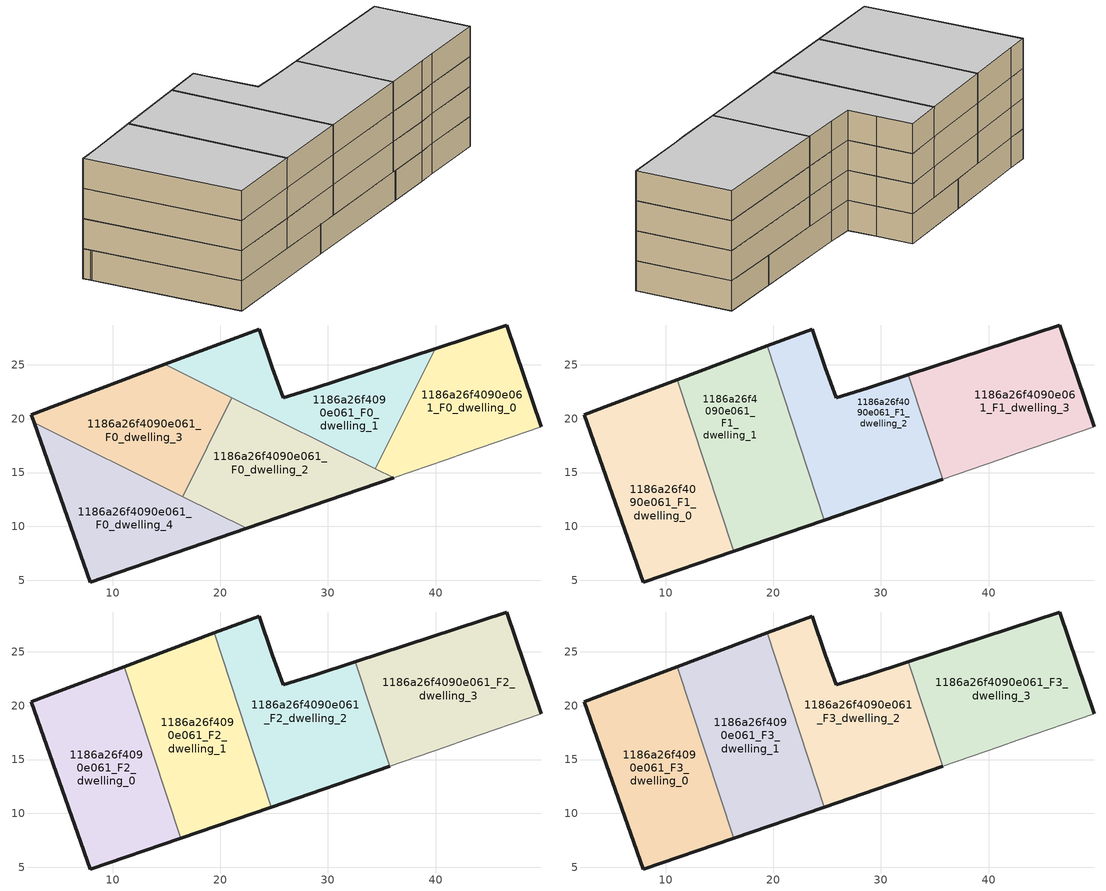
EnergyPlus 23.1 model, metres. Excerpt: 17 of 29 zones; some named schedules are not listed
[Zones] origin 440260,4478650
1186a26f4090e061_F0_dwelling_0
 floor ground (EU_floor_Construction): 49.84,19.25 46.62,28.72 39.95,26.53 34.41,15.35 36.12,14.5 40.99,16.17 42.82,16.83 z0
 wall outside (EU_wall_Construction): 39.95,26.53 46.62,28.72 49.84,19.25 z0:3
 wall adiabatic (EU_wall_Construction): 49.84,19.25 42.82,16.83 40.99,16.17 36.12,14.5 z0:3
 wall to 1186a26f4090e061_F0_dwelling_1 (EU_wall_Construction): 34.41,15.35 39.95,26.53 z0:3
 wall to 1186a26f4090e061_F0_dwelling_2 (EU_wall_Construction): 36.12,14.5 34.41,15.35 z0:3
1186a26f4090e061_F0_dwelling_1
 floor ground (EU_floor_Construction): 34.41,15.35 39.95,26.53 28.7,22.83 25.82,21.96 24.83,24.76 23.6,28.35 14.84,25.05 z0
 wall outside (EU_wall_Construction): 14.84,25.05 23.6,28.35 24.83,24.76 25.82,21.96 28.7,22.83 39.95,26.53 z0:3
 wall to 1186a26f4090e061_F0_dwelling_3 (EU_wall_Construction): 21.07,21.96 14.84,25.05 z0:3
 wall to 1186a26f4090e061_F0_dwelling_2 (EU_wall_Construction): 34.41,15.35 21.07,21.96 z0:3
1186a26f4090e061_F0_dwelling_2
 floor ground (EU_floor_Construction): 36.12,14.5 21.07,21.96 16.51,12.75 22.45,9.81 z0
 wall outside (EU_wall_Construction): 36.12,14.5 22.45,9.81 z0:3
 wall to 1186a26f4090e061_F0_dwelling_3 (EU_wall_Construction): 16.51,12.75 21.07,21.96 z0:3
 wall to 1186a26f4090e061_F0_dwelling_4 (EU_wall_Construction): 22.45,9.81 16.51,12.75 z0:3
1186a26f4090e061_F0_dwelling_3
 floor ground (EU_floor_Construction): 16.51,12.75 21.07,21.96 14.84,25.05 4.73,21.25 2.41,20.38 2.68,19.61 z0
 wall outside (EU_wall_Construction): 2.68,19.61 2.41,20.38 4.73,21.25 14.84,25.05 z0:3
 wall to 1186a26f4090e061_F0_dwelling_4 (EU_wall_Construction): 16.51,12.76 2.68,19.61 z0:3
1186a26f4090e061_F0_dwelling_4
 floor ground (EU_floor_Construction): 22.45,9.81 2.68,19.61 7.92,4.83 z0
 wall outside (EU_wall_Construction): 22.45,9.81 7.92,4.83 2.68,19.61 z0:3
1186a26f4090e061_F1_dwelling_0
 floor to 1186a26f4090e061_F0_dwelling_4 (EU_floor_Construction): 16.29,7.7 14.27,13.86 2.68,19.61 7.92,4.83 z3
 floor to 1186a26f4090e061_F0_dwelling_3 (EU_floor_Construction): 14.27,13.86 11.07,23.63 4.73,21.25 2.41,20.38 2.68,19.61 z3
 wall outside (EU_wall_Construction): 16.29,7.7 7.92,4.83 2.41,20.38 4.73,21.25 11.07,23.63 z3:6
 wall to 1186a26f4090e061_F1_dwelling_1 (EU_wall_Construction): 11.07,23.63 16.29,7.7 z3:6
1186a26f4090e061_F1_dwelling_1
 floor to 1186a26f4090e061_F0_dwelling_3 (EU_floor_Construction): 16.51,12.75 21.02,21.87 20.98,22.01 14.84,25.05 11.07,23.63 14.27,13.86 z3
 floor to 1186a26f4090e061_F0_dwelling_4 (EU_floor_Construction): 22.45,9.81 14.27,13.86 16.29,7.7 z3
 floor to 1186a26f4090e061_F0_dwelling_2 (EU_floor_Construction): 24.72,10.59 21.02,21.87 16.51,12.76 22.45,9.81 z3
 floor to 1186a26f4090e061_F0_dwelling_1 (EU_floor_Construction): 20.98,22.01 19.42,26.77 14.84,25.05 z3
 wall outside (EU_wall_Construction): 24.72,10.59 16.29,7.7 / 11.07,23.63 19.42,26.77 z3:6
 wall to 1186a26f4090e061_F1_dwelling_2 (EU_wall_Construction): 19.42,26.77 24.72,10.59 z3:6
1186a26f4090e061_F1_dwelling_2
 floor to 1186a26f4090e061_F0_dwelling_1 (EU_floor_Construction): 34.41,15.35 35.01,16.56 32.54,24.09 28.7,22.83 25.82,21.96 24.83,24.76 23.6,28.35 19.42,26.77 20.98,22.01 z3
 floor to 1186a26f4090e061_F0_dwelling_2 (EU_floor_Construction): 35.73,14.37 35.6,14.76 21.07,21.96 21.02,21.87 24.72,10.59 z3
 floor to 1186a26f4090e061_F0_dwelling_0 (EU_floor_Construction): 35.6,14.76 35.01,16.56 34.41,15.35 z3
 wall outside (EU_wall_Construction): 35.73,14.37 24.72,10.59 / 19.42,26.77 23.6,28.35 24.83,24.76 25.82,21.96 28.7,22.83 32.54,24.09 z3:6
 wall to 1186a26f4090e061_F1_dwelling_3 (EU_wall_Construction): 32.54,24.09 35.73,14.37 z3:6
1186a26f4090e061_F1_dwelling_3
 floor to 1186a26f4090e061_F0_dwelling_0 (EU_floor_Construction): 49.84,19.25 46.62,28.72 39.95,26.53 35.01,16.56 35.6,14.76 36.12,14.5 40.99,16.17 42.82,16.83 z3
 floor to 1186a26f4090e061_F0_dwelling_1 (EU_floor_Construction): 35.01,16.56 39.95,26.53 32.54,24.09 z3
 floor to 1186a26f4090e061_F0_dwelling_2 (EU_floor_Construction): 36.12,14.5 35.6,14.76 35.73,14.37 z3
 wall outside (EU_wall_Construction): 32.54,24.09 46.62,28.72 49.84,19.25 z3:6
 wall adiabatic (EU_wall_Construction): 49.84,19.25 42.82,16.83 40.99,16.17 35.73,14.37 z3:6
1186a26f4090e061_F2_dwelling_0
 floor to 1186a26f4090e061_F1_dwelling_0 (EU_floor_Construction): 16.29,7.7 11.07,23.63 4.73,21.25 2.41,20.38 7.92,4.83 z6
 wall outside (EU_wall_Construction): 16.29,7.7 7.92,4.83 2.41,20.38 4.73,21.25 11.07,23.63 z6:9
 wall to 1186a26f4090e061_F2_dwelling_1 (EU_wall_Construction): 11.07,23.63 16.29,7.7 z6:9
1186a26f4090e061_F2_dwelling_1
 floor to 1186a26f4090e061_F1_dwelling_1 (EU_floor_Construction): 24.72,10.59 19.42,26.77 11.07,23.63 16.29,7.7 z6
 wall outside (EU_wall_Construction): 24.72,10.59 16.29,7.7 / 11.07,23.63 19.42,26.77 z6:9
 wall to 1186a26f4090e061_F2_dwelling_2 (EU_wall_Construction): 19.42,26.77 24.72,10.59 z6:9
1186a26f4090e061_F2_dwelling_2
 floor to 1186a26f4090e061_F1_dwelling_2 (EU_floor_Construction): 35.73,14.37 32.54,24.09 28.7,22.83 25.82,21.96 24.83,24.76 23.6,28.35 19.42,26.77 24.72,10.59 z6
 wall outside (EU_wall_Construction): 35.73,14.37 24.72,10.59 / 19.42,26.77 23.6,28.35 24.83,24.76 25.82,21.96 28.7,22.83 32.54,24.09 z6:9
 wall to 1186a26f4090e061_F2_dwelling_3 (EU_wall_Construction): 32.54,24.09 35.73,14.37 z6:9
1186a26f4090e061_F2_dwelling_3
 floor to 1186a26f4090e061_F1_dwelling_3 (EU_floor_Construction): 49.84,19.25 46.62,28.72 32.54,24.09 35.73,14.37 40.99,16.17 42.82,16.83 z6
 wall outside (EU_wall_Construction): 32.54,24.09 46.62,28.72 49.84,19.25 z6:9
 wall adiabatic (EU_wall_Construction): 49.84,19.25 42.82,16.83 40.99,16.17 35.73,14.37 z6:9
1186a26f4090e061_F3_dwelling_0
 floor to 1186a26f4090e061_F2_dwelling_0 (EU_floor_Construction): 16.29,7.7 11.07,23.63 4.73,21.25 2.41,20.38 7.92,4.83 z9
 wall outside (EU_wall_Construction): 16.29,7.7 7.92,4.83 2.41,20.38 4.73,21.25 11.07,23.63 z9:12
 wall to 1186a26f4090e061_F3_dwelling_1 (EU_wall_Construction): 11.07,23.63 16.29,7.7 z9:12
 ceiling to 1186a26f4090e061_F4_dwelling_0 (EU_floor_Construction): 11.07,23.63 16.29,7.7 7.92,4.83 2.41,20.38 4.73,21.25 z12
1186a26f4090e061_F3_dwelling_1
 floor to 1186a26f4090e061_F2_dwelling_1 (EU_floor_Construction): 24.72,10.59 19.42,26.77 11.07,23.63 16.29,7.7 z9
 wall outside (EU_wall_Construction): 24.72,10.59 16.29,7.7 / 11.07,23.63 19.42,26.77 z9:12
 wall to 1186a26f4090e061_F3_dwelling_2 (EU_wall_Construction): 19.42,26.77 24.72,10.59 z9:12
 ceiling to 1186a26f4090e061_F4_dwelling_1 (EU_floor_Construction): 19.42,26.77 24.72,10.59 16.29,7.7 11.07,23.63 z12
1186a26f4090e061_F3_dwelling_2
 floor to 1186a26f4090e061_F2_dwelling_2 (EU_floor_Construction): 35.73,14.37 32.54,24.09 28.7,22.83 25.82,21.96 24.83,24.76 23.6,28.35 19.42,26.77 24.72,10.59 z9
 wall outside (EU_wall_Construction): 35.73,14.37 24.72,10.59 / 19.42,26.77 23.6,28.35 24.83,24.76 25.82,21.96 28.7,22.83 32.54,24.09 z9:12
 wall to 1186a26f4090e061_F3_dwelling_3 (EU_wall_Construction): 32.54,24.09 35.73,14.37 z9:12
 ceiling to 1186a26f4090e061_F4_dwelling_2 (EU_floor_Construction): 32.54,24.09 35.73,14.37 24.72,10.59 19.42,26.77 23.6,28.35 24.83,24.76 25.82,21.96 28.7,22.83 z12
1186a26f4090e061_F3_dwelling_3
 floor to 1186a26f4090e061_F2_dwelling_3 (EU_floor_Construction): 49.84,19.25 46.62,28.72 32.54,24.09 35.73,14.37 40.99,16.17 42.82,16.83 z9
 wall outside (EU_wall_Construction): 32.54,24.09 46.62,28.72 49.84,19.25 z9:12
 wall adiabatic (EU_wall_Construction): 49.84,19.25 42.82,16.83 40.99,16.17 35.73,14.37 z9:12
 ceiling to 1186a26f4090e061_F4_dwelling_3 (EU_floor_Construction): 46.62,28.72 49.84,19.25 42.82,16.83 40.99,16.17 35.73,14.37 32.54,24.09 z12
[Building]
EU S2 Campaign: North Axis=0; Terrain=City; Solar Distribution=FullExterior
[Site:Location]
Madrid: Latitude=40.5; Longitude=-3.5; Time Zone=1; Elevation=609
[SizingPeriod:WeatherFileDays]
AnnualSizingPeriod: Begin Month=1; Begin Day of Month=1; End Month=12; End Day of Month=31; Day of Week for Start Day=Monday; Use Weather File Daylight Saving Period=No; Use Weather File Rain and Snow Indicators=No
[MATERIAL]
EU_InternalMass_Material: Roughness=MediumRough; Thickness=0.1; Conductivity=1; Density=1800; Specific Heat=900; Thermal Absorptance=0.9; Solar Absorptance=0.7; Visible Absorptance=0.7
[MATERIAL:NOMASS] Roughness=MediumRough; Thermal Absorptance=0.9; Solar Absorptance=0.7; Visible Absorptance=0.7
Name | Thermal Resistance
EU_wall_NoMass | 0.609216
EU_floor_NoMass | 0.568163
[CONSTRUCTION]
EU_wall_Construction: EU_wall_NoMass
EU_floor_Construction: EU_floor_NoMass
EU_InternalMass_Construction: EU_InternalMass_Material
[ZONE] Type=1; Multiplier=1; Ceiling Height=autocalculate; Floor Area=autocalculate; Part of Total Floor Area=Yes
Name | Volume
1186a26f4090e061_F0_dwelling_0 | 361.268
1186a26f4090e061_F1_dwelling_0; 1186a26f4090e061_F2_dwelling_0; 1186a26f4090e061_F3_dwelling_0 | 451.605
1186a26f4090e061_F0_dwelling_1 | 361.294
1186a26f4090e061_F1_dwelling_1; 1186a26f4090e061_F2_dwelling_1; 1186a26f4090e061_F3_dwelling_1 | 451.604
1186a26f4090e061_F0_dwelling_2 | 361.279
1186a26f4090e061_F1_dwelling_2; 1186a26f4090e061_F2_dwelling_2; 1186a26f4090e061_F3_dwelling_2 | 451.607
1186a26f4090e061_F0_dwelling_3 | 361.281
1186a26f4090e061_F1_dwelling_3; 1186a26f4090e061_F2_dwelling_3; 1186a26f4090e061_F3_dwelling_3 | 451.603
1186a26f4090e061_F0_dwelling_4 | 361.289
[INTERNALMASS] Construction=EU_InternalMass_Construction
Name | Zone or ZoneList | Surface Area
1186a26f4090e061_F0_dwelling_0_EU_InternalMass | 1186a26f4090e061_F0_dwelling_0 | 120.422
1186a26f4090e061_F0_dwelling_1_EU_InternalMass | 1186a26f4090e061_F0_dwelling_1 | 120.433
1186a26f4090e061_F0_dwelling_2_EU_InternalMass | 1186a26f4090e061_F0_dwelling_2 | 120.429
1186a26f4090e061_F0_dwelling_3_EU_InternalMass | 1186a26f4090e061_F0_dwelling_3 | 120.426
1186a26f4090e061_F0_dwelling_4_EU_InternalMass | 1186a26f4090e061_F0_dwelling_4 | 120.43
1186a26f4090e061_F1_dwelling_0_EU_InternalMass | 1186a26f4090e061_F1_dwelling_0 | 150.535
1186a26f4090e061_F1_dwelling_1_EU_InternalMass | 1186a26f4090e061_F1_dwelling_1 | 150.535
1186a26f4090e061_F1_dwelling_2_EU_InternalMass | 1186a26f4090e061_F1_dwelling_2 | 150.536
1186a26f4090e061_F1_dwelling_3_EU_InternalMass | 1186a26f4090e061_F1_dwelling_3 | 150.534
1186a26f4090e061_F2_dwelling_0_EU_InternalMass | 1186a26f4090e061_F2_dwelling_0 | 150.535
1186a26f4090e061_F2_dwelling_1_EU_InternalMass | 1186a26f4090e061_F2_dwelling_1 | 150.535
1186a26f4090e061_F2_dwelling_2_EU_InternalMass | 1186a26f4090e061_F2_dwelling_2 | 150.536
1186a26f4090e061_F2_dwelling_3_EU_InternalMass | 1186a26f4090e061_F2_dwelling_3 | 150.534
1186a26f4090e061_F3_dwelling_0_EU_InternalMass | 1186a26f4090e061_F3_dwelling_0 | 150.535
1186a26f4090e061_F3_dwelling_1_EU_InternalMass | 1186a26f4090e061_F3_dwelling_1 | 150.535
1186a26f4090e061_F3_dwelling_2_EU_InternalMass | 1186a26f4090e061_F3_dwelling_2 | 150.536
1186a26f4090e061_F3_dwelling_3_EU_InternalMass | 1186a26f4090e061_F3_dwelling_3 | 150.534
[OTHEREQUIPMENT] Fuel Type=Electricity; Design Level Calculation Method=Watts/Area; Power per Zone Floor Area=1; Fraction Latent=0; Fraction Radiant=0; Fraction Lost=0; Carbon Dioxide Generation Rate=0; EndUse Subcategory=EU_Step8_InternalGains
Name | Zone or ZoneList or Space or SpaceList | Schedule
EU_Step8_InternalGain_1186a26f4090e061_F0_dwelling_0_f000 | 1186a26f4090e061_F0_dwelling_0 | EU_Step8_GainSchedule_1186a26f4090e061_F0_dwelling_0_f000
EU_Step8_InternalGain_1186a26f4090e061_F0_dwelling_1_f000 | 1186a26f4090e061_F0_dwelling_1 | EU_Step8_GainSchedule_1186a26f4090e061_F0_dwelling_1_f000
EU_Step8_InternalGain_1186a26f4090e061_F0_dwelling_2_f000 | 1186a26f4090e061_F0_dwelling_2 | EU_Step8_GainSchedule_1186a26f4090e061_F0_dwelling_2_f000
EU_Step8_InternalGain_1186a26f4090e061_F0_dwelling_3_f000 | 1186a26f4090e061_F0_dwelling_3 | EU_Step8_GainSchedule_1186a26f4090e061_F0_dwelling_3_f000
EU_Step8_InternalGain_1186a26f4090e061_F0_dwelling_4_f000 | 1186a26f4090e061_F0_dwelling_4 | EU_Step8_GainSchedule_1186a26f4090e061_F0_dwelling_4_f000
EU_Step8_InternalGain_1186a26f4090e061_F1_dwelling_0_f000 | 1186a26f4090e061_F1_dwelling_0 | EU_Step8_GainSchedule_1186a26f4090e061_F1_dwelling_0_f000
EU_Step8_InternalGain_1186a26f4090e061_F1_dwelling_1_f000 | 1186a26f4090e061_F1_dwelling_1 | EU_Step8_GainSchedule_1186a26f4090e061_F1_dwelling_1_f000
EU_Step8_InternalGain_1186a26f4090e061_F1_dwelling_2_f000 | 1186a26f4090e061_F1_dwelling_2 | EU_Step8_GainSchedule_1186a26f4090e061_F1_dwelling_2_f000
EU_Step8_InternalGain_1186a26f4090e061_F1_dwelling_3_f000 | 1186a26f4090e061_F1_dwelling_3 | EU_Step8_GainSchedule_1186a26f4090e061_F1_dwelling_3_f000
EU_Step8_InternalGain_1186a26f4090e061_F2_dwelling_0_f000 | 1186a26f4090e061_F2_dwelling_0 | EU_Step8_GainSchedule_1186a26f4090e061_F2_dwelling_0_f000
EU_Step8_InternalGain_1186a26f4090e061_F2_dwelling_1_f000 | 1186a26f4090e061_F2_dwelling_1 | EU_Step8_GainSchedule_1186a26f4090e061_F2_dwelling_1_f000
EU_Step8_InternalGain_1186a26f4090e061_F2_dwelling_2_f000 | 1186a26f4090e061_F2_dwelling_2 | EU_Step8_GainSchedule_1186a26f4090e061_F2_dwelling_2_f000
EU_Step8_InternalGain_1186a26f4090e061_F2_dwelling_3_f000 | 1186a26f4090e061_F2_dwelling_3 | EU_Step8_GainSchedule_1186a26f4090e061_F2_dwelling_3_f000
EU_Step8_InternalGain_1186a26f4090e061_F3_dwelling_0_f000 | 1186a26f4090e061_F3_dwelling_0 | EU_Step8_GainSchedule_1186a26f4090e061_F3_dwelling_0_f000
EU_Step8_InternalGain_1186a26f4090e061_F3_dwelling_1_f000 | 1186a26f4090e061_F3_dwelling_1 | EU_Step8_GainSchedule_1186a26f4090e061_F3_dwelling_1_f000
EU_Step8_InternalGain_1186a26f4090e061_F3_dwelling_2_f000 | 1186a26f4090e061_F3_dwelling_2 | EU_Step8_GainSchedule_1186a26f4090e061_F3_dwelling_2_f000
EU_Step8_InternalGain_1186a26f4090e061_F3_dwelling_3_f000 | 1186a26f4090e061_F3_dwelling_3 | EU_Step8_GainSchedule_1186a26f4090e061_F3_dwelling_3_f000
[ZONEVENTILATION:DESIGNFLOWRATE] Schedule=EU_AlwaysOn; Design Flow Rate Calculation Method=AirChanges/Hour; Air Changes per Hour=0.752966; Ventilation Type=Natural; Fan Pressure Rise=0; Fan Total Efficiency=1; Constant Term Coefficient=1; Temperature Term Coefficient=0; Velocity Term Coefficient=0; Velocity Squared Term Coefficient=0; Minimum Indoor Temperature=-100; Maximum Indoor Temperature=100; Delta Temperature=-100; Minimum Outdoor Temperature=-100; Maximum Outdoor Temperature=100; Maximum Wind Speed=40
Name | Zone or ZoneList or Space or SpaceList
EU_ConstantAir_1186a26f4090e061_F0_dwelling_0 | 1186a26f4090e061_F0_dwelling_0
EU_ConstantAir_1186a26f4090e061_F0_dwelling_1 | 1186a26f4090e061_F0_dwelling_1
EU_ConstantAir_1186a26f4090e061_F0_dwelling_2 | 1186a26f4090e061_F0_dwelling_2
EU_ConstantAir_1186a26f4090e061_F0_dwelling_3 | 1186a26f4090e061_F0_dwelling_3
EU_ConstantAir_1186a26f4090e061_F0_dwelling_4 | 1186a26f4090e061_F0_dwelling_4
EU_ConstantAir_1186a26f4090e061_F1_dwelling_0 | 1186a26f4090e061_F1_dwelling_0
EU_ConstantAir_1186a26f4090e061_F1_dwelling_1 | 1186a26f4090e061_F1_dwelling_1
EU_ConstantAir_1186a26f4090e061_F1_dwelling_2 | 1186a26f4090e061_F1_dwelling_2
EU_ConstantAir_1186a26f4090e061_F1_dwelling_3 | 1186a26f4090e061_F1_dwelling_3
EU_ConstantAir_1186a26f4090e061_F2_dwelling_0 | 1186a26f4090e061_F2_dwelling_0
EU_ConstantAir_1186a26f4090e061_F2_dwelling_1 | 1186a26f4090e061_F2_dwelling_1
EU_ConstantAir_1186a26f4090e061_F2_dwelling_2 | 1186a26f4090e061_F2_dwelling_2
EU_ConstantAir_1186a26f4090e061_F2_dwelling_3 | 1186a26f4090e061_F2_dwelling_3
EU_ConstantAir_1186a26f4090e061_F3_dwelling_0 | 1186a26f4090e061_F3_dwelling_0
EU_ConstantAir_1186a26f4090e061_F3_dwelling_1 | 1186a26f4090e061_F3_dwelling_1
EU_ConstantAir_1186a26f4090e061_F3_dwelling_2 | 1186a26f4090e061_F3_dwelling_2
EU_ConstantAir_1186a26f4090e061_F3_dwelling_3 | 1186a26f4090e061_F3_dwelling_3
[HVACTEMPLATE:THERMOSTAT] Constant Heating Setpoint=20; Constant Cooling Setpoint=50
EU_HeatOnly_1186a26f4090e061_F0_dwelling_0; EU_HeatOnly_1186a26f4090e061_F0_dwelling_1; EU_HeatOnly_1186a26f4090e061_F0_dwelling_2; EU_HeatOnly_1186a26f4090e061_F0_dwelling_3; EU_HeatOnly_1186a26f4090e061_F0_dwelling_4; EU_HeatOnly_1186a26f4090e061_F1_dwelling_0; EU_HeatOnly_1186a26f4090e061_F1_dwelling_1; EU_HeatOnly_1186a26f4090e061_F1_dwelling_2; EU_HeatOnly_1186a26f4090e061_F1_dwelling_3; EU_HeatOnly_1186a26f4090e061_F2_dwelling_0; EU_HeatOnly_1186a26f4090e061_F2_dwelling_1; EU_HeatOnly_1186a26f4090e061_F2_dwelling_2; EU_HeatOnly_1186a26f4090e061_F2_dwelling_3; EU_HeatOnly_1186a26f4090e061_F3_dwelling_0; EU_HeatOnly_1186a26f4090e061_F3_dwelling_1; EU_HeatOnly_1186a26f4090e061_F3_dwelling_2; EU_HeatOnly_1186a26f4090e061_F3_dwelling_3; EU_HeatOnly_1186a26f4090e061_F4_dwelling_0; EU_HeatOnly_1186a26f4090e061_F4_dwelling_1; EU_HeatOnly_1186a26f4090e061_F4_dwelling_2; EU_HeatOnly_1186a26f4090e061_F4_dwelling_3; EU_HeatOnly_1186a26f4090e061_F5_dwelling_0; EU_HeatOnly_1186a26f4090e061_F5_dwelling_1; EU_HeatOnly_1186a26f4090e061_F5_dwelling_2; EU_HeatOnly_1186a26f4090e061_F5_dwelling_3; EU_HeatOnly_1186a26f4090e061_F6_dwelling_0; EU_HeatOnly_1186a26f4090e061_F6_dwelling_1; EU_HeatOnly_1186a26f4090e061_F6_dwelling_2; EU_HeatOnly_1186a26f4090e061_F6_dwelling_3
[HVACTEMPLATE:ZONE:IDEALLOADSAIRSYSTEM] System Availability Schedule=EU_AlwaysOn; Maximum Heating Supply Air Temperature=50; Minimum Cooling Supply Air Temperature=13; Maximum Heating Supply Air Humidity Ratio=0.0156; Minimum Cooling Supply Air Humidity Ratio=0.0077; Heating Limit=NoLimit; Cooling Limit=NoLimit; Heating Availability Schedule=EU_AlwaysOn; Cooling Availability Schedule=EU_CoolingOff; Dehumidification Control Type=ConstantSensibleHeatRatio; Cooling Sensible Heat Ratio=0.7; Dehumidification Setpoint=60; Humidification Control Type=None; Humidification Setpoint=30; Outdoor Air Method=None; Outdoor Air Flow Rate per Person=0.00944; Outdoor Air Flow Rate per Zone Floor Area=0; Outdoor Air Flow Rate per Zone=0; Demand Controlled Ventilation Type=None; Outdoor Air Economizer Type=NoEconomizer; Heat Recovery Type=None; Sensible Heat Recovery Effectiveness=0.7; Latent Heat Recovery Effectiveness=0.65
Name | Template Thermostat
1186a26f4090e061_F0_dwelling_0 | EU_HeatOnly_1186a26f4090e061_F0_dwelling_0
1186a26f4090e061_F0_dwelling_1 | EU_HeatOnly_1186a26f4090e061_F0_dwelling_1
1186a26f4090e061_F0_dwelling_2 | EU_HeatOnly_1186a26f4090e061_F0_dwelling_2
1186a26f4090e061_F0_dwelling_3 | EU_HeatOnly_1186a26f4090e061_F0_dwelling_3
1186a26f4090e061_F0_dwelling_4 | EU_HeatOnly_1186a26f4090e061_F0_dwelling_4
1186a26f4090e061_F1_dwelling_0 | EU_HeatOnly_1186a26f4090e061_F1_dwelling_0
1186a26f4090e061_F1_dwelling_1 | EU_HeatOnly_1186a26f4090e061_F1_dwelling_1
